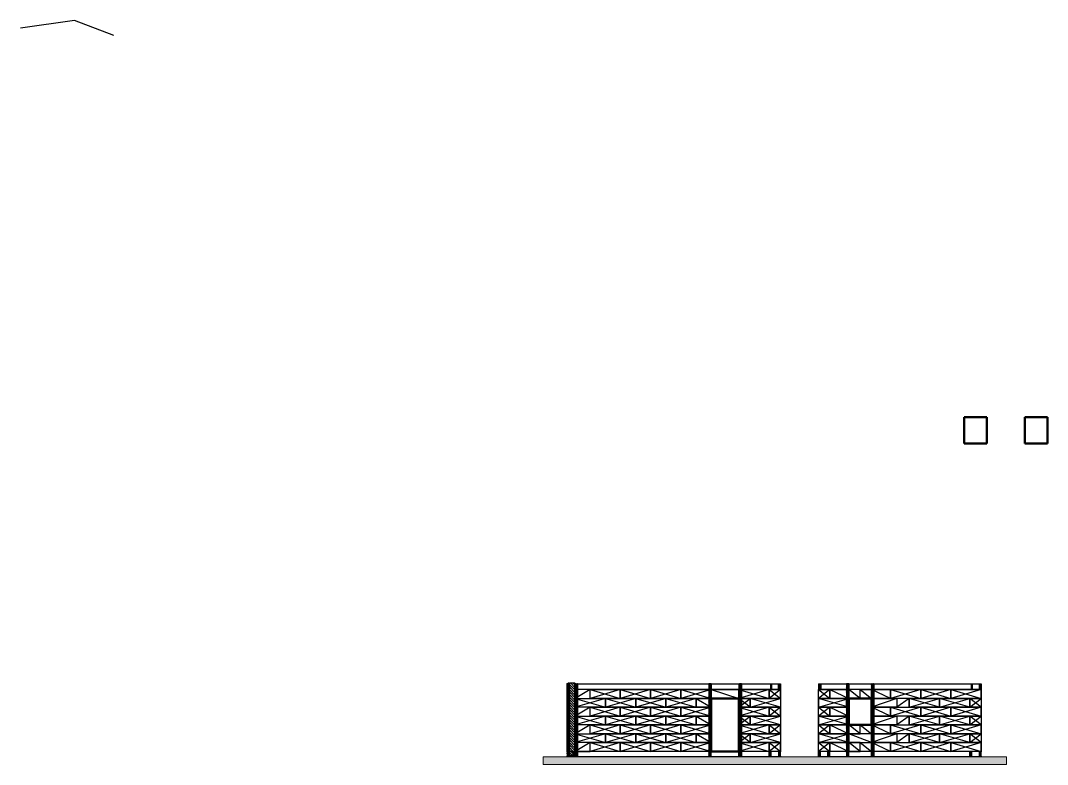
# Model space of a CAD drawing. Header units: millimetres. Extents: x -2139 to 106248, y 9575 to 78000.
# Drawn here: x -2139 to 38542, y 48526 to 78000 of the extents above; entities that cross this region are included whole.
import ezdxf

# ---------------------------------------------------------------- set-up
doc = ezdxf.new("R2010")
doc.units = ezdxf.units.MM
for name, color, linetype, lineweight, true_color in [('Fondations ... Decaissement', 8, 'Continuous', 0, 0x808080), ('Fondations ... Pouzzolane', 9, 'Continuous', 25, 0xc0c0c0), ('Lisse_basse ... Madrier', 1, 'Continuous', 25, 0xff0000), ('Lisse_haute ... Madrier', 1, 'Continuous', 25, 0xff0000), ('Menuiseries', 136, 'Continuous', 50, 0x008080), ('Menuiseries ... Précadres', 136, 'Continuous', 25, 0x008080), ('Mur paille ... Impaire120mm', 30, 'Continuous', 25, 0xff7f00), ('Mur paille ... Paire120mm', 40, 'Continuous', 25, 0xffaa00), ('Ossature_Bois ... 145x45', 1, 'Continuous', 25, 0xff0000), ('Ossature_Bois ... Ardoise', 178, 'Continuous', 25, 0x000000), ('Ossature_Bois ... Bardage', 20, 'Continuous', 25, 0xff5500), ('Ossature_Bois ... Isoroof 22', 30, 'Continuous', 25, 0xff7f00), ('Ossature_Bois ... Larmier', 3, 'Continuous', 25, 0x00ff00), ('Ossature_Bois ... Montant 220x45', 16, 'Continuous', 25, 0x850e0e), ('Ossature_Bois ... Pavaplan 8', 178, 'Continuous', 25, 0x000000), ('Ossature_Bois ... Tasseaux', 44, 'Continuous', 25, 0xab7b00)]:
    doc.layers.add(name, color=color, linetype=linetype, lineweight=lineweight, true_color=true_color)
doc.styles.add('QCADDimTextStyle', font='txt')
doc.dimstyles.new('QCADDimStyle', dxfattribs={"dimtxt": 100, "dimasz": 10, "dimexe": 5, "dimexo": 10, "dimgap": 5, "dimtad": 1, "dimtoh": 1, "dimdec": 4, "dimzin": 0, "dimdsep": 46, "dimtxsty": 'QCADDimTextStyle', "dimcen": 0.09, "dimadec": 0, "dimazin": 0, "dimtfac": 1, "dimtdec": 4, "dimtofl": 0, "dimtmove": 0, "dimatfit": 3, "dimfxl": 1, "dimtolj": 1, "dimtzin": 0, "dimarcsym": 0})

# ---------------------------------------------------------------- blocks, each defined once
blk = doc.blocks.new('Madrier200x75Profil')
at = {"layer": 'Lisse_basse ... Madrier'}
for p, q in [((0, -200), (0, 0)), ((0, 0), (75, -200)), ((75, 0), (0, -200)), ((0, 0), (75, 0)), ((75, -200), (0, -200)), ((75, -200), (75, 0))]:
    blk.add_line(p, q, dxfattribs=at)
blk = doc.blocks.new('Madrier200x50Profil')
at = {"layer": 'Lisse_basse ... Madrier'}
for p, q in [((0, 0), (0, 200)), ((0, 200), (50, 0)), ((50, 200), (0, 0)), ((0, 200), (50, 200)), ((50, 0), (0, 0)), ((50, 0), (50, 200))]:
    blk.add_line(p, q, dxfattribs=at)
blk = doc.blocks.new('PreCadreProfil')
at = {"layer": 'Menuiseries ... Précadres'}
h = blk.add_hatch(dxfattribs=at)
h.set_pattern_fill('JIS_WOOD', color=256, scale=20, style=0)
h.paths.add_polyline_path([(0, 0), (0, -2885), (45, -2885), (45, -2685), (95, -2685), (95, 0)], flags=0)
for p, q in [((0, 0), (0, -2885)), ((95, 0), (0, 0)), ((95, 0), (95, -2685)), ((45, -2685), (95, -2685)), ((45, -2685), (45, -2885)), ((0, -2885), (45, -2885))]:
    blk.add_line(p, q, dxfattribs=at)
blk = doc.blocks.new('LisseHauteMadrierCoupe')
at = {"layer": 'Lisse_haute ... Madrier'}
for p, q in [((0, 0), (45, 0)), ((0, 0), (0, -220)), ((0, 0), (45, -220)), ((45, 0), (0, -220)), ((45, 0), (45, -220)), ((0, -220), (45, -220))]:
    blk.add_line(p, q, dxfattribs=at)
blk = doc.blocks.new('Tasseau25x45')
at = {"layer": 'Ossature_Bois ... Tasseaux'}
for p, q in [((0, 25), (0, 0)), ((0, 25), (45, 25)), ((0, 25), (45, 0)), ((45, 25), (0, 0)), ((0, 0), (45, 0)), ((45, 25), (45, 0))]:
    blk.add_line(p, q, dxfattribs=at)
blk = doc.blocks.new('145x45')
at = {"layer": 'Ossature_Bois ... 145x45'}
for p, q in [((0, 0), (145, 0)), ((0, -45), (0, 0)), ((0, 0), (145, -45)), ((0, -45), (145, 0)), ((145, 0), (145, -45)), ((145, -45), (0, -45))]:
    blk.add_line(p, q, dxfattribs=at)
at = {"layer": 'Ossature_Bois ... Montant 220x45'}
blk.add_line((0, -45), (145, -45), dxfattribs=at)

msp = doc.modelspace()

# ---------------------------------------------------------------- hatches: boundary and pattern name
at = {"layer": 'Fondations ... Pouzzolane'}
h = msp.add_hatch(dxfattribs=at)
h.set_pattern_fill('GRAVEL', color=256, scale=10, style=0)
h.set_pattern_definition([(228.0128, (182.88, 254), (-2032.0017266, -2286.002809), [34.1721, -3383.05]), (184.9697, (160.02, 228.6), (3048.0049306, 253.9982075), [58.6405, -5805.4]), (132.5104, (101.6, 223.52), (2539.998152, -2794.0027292), [41.3482, -4093.47]), (267.2737, (2.54, 160.02), (253.998897, 5079.9983653), [53.4005, -5286.64]), (292.8337, (0, 106.68), (-1270.0036056, 3048.001733), [52.3634, -5183.98]), (357.2737, (20.32, 58.42), (-5079.9983653, 253.998897), [53.4005, -5286.64]), (37.6942, (73.66, 55.88), (-3302.0020861, -2539.9977357), [70.6194, -6991.31]), (72.2553, (129.54, 99.06), (1778.0035565, 5588.0016206), [66.672, -6600.53]), (121.4296, (149.86, 162.56), (-2032.0005235, 3301.996116), [53.5813, -5304.55]), (175.2364, (121.92, 208.28), (2793.997805, -253.997616), [61.1713, -2997.39]), (222.3974, (60.96, 213.36), (-3048.0000917, -2793.9963651), [79.1078, -7831.68]), (138.8141, (254, 157.48), (-1777.998867, 1523.997656), [27.0005, -2673.06]), (171.4692, (233.68, 175.26), (3301.9949596, -508.00128), [51.3682, -5085.46]), (225, (182.88, 182.88), (-5e-14, -253.99983), [35.9209, -323.289]), (203.1986, (165.1, 213.36), (1270.004283, 508.002227), [19.3441, -1915.06]), (291.8014, (147.32, 205.74), (-254.00018, 762.00049), [27.3566, -1340.48]), (30.9638, (157.48, 180.34), (761.999195, 508.000396), [44.432, -1436.63]), (161.5651, (195.58, 203.2), (508.00023, -253.99962), [32.1287, -771.09]), (16.3895, (0, 205.74), (2540.0014014, 761.998415), [45.0088, -4455.88]), (70.3462, (43.18, 218.44), (-1015.997169, -2793.996049), [37.7599, -3738.22]), (293.1986, (195.58, 254), (-508.002227, 1270.004283), [38.688, -1895.72]), (343.6105, (210.82, 218.44), (-2540.0014014, 761.998415), [45.0088, -4455.88]), (339.444, (0, 48.26), (-1270.001576, 507.999384), [43.4035, -2126.77]), (294.7751, (40.64, 33.02), (-1269.9970404, 2793.9987026), [36.3672, -3600.36]), (66.8014, (198.12, 0), (508.002227, 1270.004283), [38.688, -1895.72]), (17.354, (213.36, 35.56), (-3302.000178, -1015.9984676), [42.5783, -4215.24]), (69.444, (73.66, 0), (-507.999384, -1270.001576), [21.7018, -2148.48]), (101.3099, (182.88, 0), (-253.998746, 1015.996746), [12.9515, -1282.2]), (165.9638, (180.34, 12.7), (762.000535, -253.99956), [52.3634, -994.905]), (186.009, (129.54, 25.4), (2539.9962544, 253.9994069), [48.5267, -4804.14]), (303.6901, (157.48, 157.48), (-254.00009, 507.99951), [36.6324, -879.178]), (353.1572, (177.8, 127), (4318.0017857, -508.0022752), [63.9557, -6331.6]), (60.9454, (241.3, 119.38), (-1015.997637, -1777.995761), [26.1508, -2588.94]), (90, (254, 142.24), (-254, 254), [15.24, -238.76]), (120.2564, (124.46, 33.02), (1015.9978467, -1777.999103), [35.2867, -3493.39]), (48.0128, (106.68, 63.5), (2032.0017266, 2286.002809), [68.3443, -3348.88]), (0, (152.4, 114.3), (254, 254), [66.04, -187.96]), (325.3048, (218.44, 114.3), (-2539.995599, 1778.000169), [40.161, -3975.93]), (254.0546, (251.46, 91.44), (-254.000648, -1016.00242), [36.9829, -1812.17]), (207.646, (241.3, 55.88), (-4825.9983049, -2540.0015975), [60.2145, -5961.25]), (175.4261, (187.96, 27.94), (-3302.0007605, 253.9987711), [63.7029, -6306.58]), (175.4261, (187.96, 27.94), (-3302.0007605, 253.9987711), [63.7029, -6306.58])])
h.paths.add_polyline_path([(36920.1, 48825.9), (36920.1, 48525.9), (18570.1, 48525.9), (18570.1, 48825.9)], flags=0)
at = {"layer": 'Ossature_Bois ... Isoroof 22'}
h = msp.add_hatch(dxfattribs=at)
h.set_pattern_fill('HONEY', color=256, angle=180, style=0)
h.set_pattern_definition([(180, (0, 0), (-4.7625, -2.74963), [3.175, -6.35]), (300, (0, 0), (4.76249943, -2.74963099), [3.175, -6.35]), (240, (0, 0), (-5.7e-07, -5.49926099), [-6.35, 3.175])])
h.paths.add_polyline_path([(19602.1, 49040.9), (19580.1, 49024.2), (19580.1, 51740.9), (19602.1, 51740.9)], flags=0)
at = {"layer": 'Ossature_Bois ... Montant 220x45'}
h = msp.add_hatch(dxfattribs=at)
h.set_pattern_fill('JIS_WOOD', color=256, scale=100, angle=270, style=0)
h.paths.add_polyline_path([(19747.1, 48840.9), (19747.1, 49040.9), (19822.1, 49040.9), (19822.1, 51740.9), (19602.1, 51740.9), (19602.1, 48840.9)], flags=0)
at = {"layer": 'Ossature_Bois ... Pavaplan 8'}
msp.add_hatch(color=256, dxfattribs=at).paths.add_polyline_path([(19830.1, 48840.9), (19822.1, 48840.9), (19822.1, 51740.9), (19830.1, 51740.9)], flags=0)

# ---------------------------------------------------------------- linework, layer by layer
at = {"layer": 'Fondations ... Decaissement'}
for p, q in [((18570.1, 48525.9), (18570.1, 48825.9)), ((18570.1, 48825.9), (36920.1, 48825.9)), ((36920.1, 48825.9), (36920.1, 48525.9)), ((36920.1, 48525.9), (18570.1, 48525.9))]:
    msp.add_line(p, q, dxfattribs=at)
at = {"layer": 'Lisse_basse ... Madrier'}
for p, q in [((19602.1, 49040.9), (19527.1, 48840.9)), ((19602.1, 49040.9), (19527.1, 48983.9)), ((19527.1, 48840.9), (19527.1, 48983.9)), ((19602.1, 48840.9), (19527.1, 48840.9)), ((19543.7, 48996.6), (19602.1, 48840.9)), ((19602.1, 48840.9), (19602.1, 49040.9)), ((27970.1, 49040.9), (19602.1, 49040.9)), ((19602.1, 49040.9), (19602.1, 48840.9)), ((19602.1, 48840.9), (27970.1, 48840.9)), ((27520.1, 49040.9), (27520.1, 48840.9)), ((27970.1, 48840.9), (27970.1, 49040.9)), ((29470.1, 49040.9), (29470.1, 48840.9)), ((35920.1, 49040.9), (29470.1, 49040.9)), ((29470.1, 48840.9), (35920.1, 48840.9)), ((35470.1, 49040.9), (35470.1, 48840.9)), ((35920.1, 48840.9), (35920.1, 49040.9))]:
    msp.add_line(p, q, dxfattribs=at)
at = {"layer": 'Lisse_haute ... Madrier'}
for p, q in [((19830.1, 51725.9), (27970.1, 51725.9)), ((19830.1, 51725.9), (19830.1, 51505.9)), ((27970.1, 51725.9), (27970.1, 51505.9)), ((29470.1, 51725.9), (35920.1, 51725.9)), ((29470.1, 51725.9), (29470.1, 51505.9)), ((35920.1, 51725.9), (35920.1, 51505.9)), ((19830.1, 51505.9), (27970.1, 51505.9)), ((29470.1, 51505.9), (35920.1, 51505.9))]:
    msp.add_line(p, q, dxfattribs=at)
at = {"layer": 'Menuiseries'}
for p, q in [((36142, 62290), (35242, 62290)), ((35242, 62290), (35242, 61240)), ((36142, 61240), (36142, 62290)), ((38542, 62290), (37642, 62290)), ((37642, 62290), (37642, 61240)), ((38542, 61240), (38542, 62290)), ((35242, 61240), (36142, 61240)), ((37642, 61240), (38542, 61240)), ((25220.1, 51140.9), (26320.1, 51140.9)), ((25220.1, 49040.9), (25220.1, 51140.9)), ((26320.1, 51140.9), (26320.1, 49040.9)), ((30670.1, 51140.9), (31570.1, 51140.9)), ((30670.1, 50090.9), (30670.1, 51140.9)), ((31570.1, 51140.9), (31570.1, 50090.9)), ((31570.1, 50090.9), (30670.1, 50090.9)), ((26320.1, 49040.9), (25220.1, 49040.9))]:
    msp.add_line(p, q, dxfattribs=at)
at = {"layer": 'Mur paille ... Impaire120mm'}
for p, q in [((20420.1, 51490.9), (19830.1, 51490.9)), ((19830.1, 51490.9), (19830.1, 51140.9)), ((20420.1, 51490.9), (19830.1, 51140.9)), ((20420.1, 51140.9), (20420.1, 51490.9)), ((25220.1, 51490.9), (26320.1, 51490.9)), ((25220.1, 51140.9), (25220.1, 51490.9)), ((25220.1, 51490.9), (26320.1, 51140.9)), ((26320.1, 51490.9), (26320.1, 51140.9)), ((29920.1, 51490.9), (30670.1, 51490.9)), ((29920.1, 51140.9), (29920.1, 51490.9)), ((29920.1, 51490.9), (30670.1, 51140.9)), ((30670.1, 51490.9), (30670.1, 51140.9)), ((31120.1, 51490.9), (30670.1, 51490.9)), ((30670.1, 51490.9), (30670.1, 51140.9)), ((31120.1, 51140.9), (30670.1, 51490.9)), ((31120.1, 51490.9), (31570.1, 51490.9)), ((31120.1, 51140.9), (31120.1, 51490.9)), ((31120.1, 51490.9), (31570.1, 51140.9)), ((31120.1, 51140.9), (31120.1, 51490.9)), ((31570.1, 51140.9), (31570.1, 51490.9)), ((31570.1, 51490.9), (32320.1, 51490.9)), ((32320.1, 51140.9), (31570.1, 51490.9)), ((31570.1, 51490.9), (31570.1, 51140.9)), ((32320.1, 51490.9), (32320.1, 51140.9)), ((19830.1, 51140.9), (20420.1, 51140.9)), ((26320.1, 51140.9), (25220.1, 51140.9)), ((30670.1, 51140.9), (29920.1, 51140.9)), ((30670.1, 51140.9), (31120.1, 51140.9)), ((31570.1, 51140.9), (31120.1, 51140.9)), ((32320.1, 51140.9), (31570.1, 51140.9)), ((20420.1, 50790.9), (19830.1, 50790.9)), ((19830.1, 50790.9), (19830.1, 50440.9)), ((20420.1, 50790.9), (19830.1, 50440.9)), ((20420.1, 50440.9), (20420.1, 50790.9)), ((29920.1, 50790.9), (30670.1, 50790.9)), ((29920.1, 50440.9), (29920.1, 50790.9)), ((29920.1, 50790.9), (30670.1, 50440.9)), ((30670.1, 50790.9), (30670.1, 50440.9)), ((31570.1, 50440.9), (31570.1, 50790.9)), ((31570.1, 50790.9), (32320.1, 50790.9)), ((32320.1, 50440.9), (31570.1, 50790.9)), ((32320.1, 50790.9), (32320.1, 50440.9)), ((19830.1, 50440.9), (20420.1, 50440.9)), ((20420.1, 50090.9), (19830.1, 50090.9)), ((19830.1, 50090.9), (19830.1, 49740.9)), ((20420.1, 50090.9), (19830.1, 49740.9)), ((20420.1, 49740.9), (20420.1, 50090.9)), ((30670.1, 50440.9), (29920.1, 50440.9)), ((29920.1, 50090.9), (30670.1, 50090.9)), ((29920.1, 49740.9), (29920.1, 50090.9)), ((29920.1, 50090.9), (30670.1, 49740.9)), ((30670.1, 50090.9), (30670.1, 49740.9)), ((31120.1, 50090.9), (30670.1, 50090.9)), ((30670.1, 50090.9), (30670.1, 49740.9)), ((31120.1, 49740.9), (30670.1, 50090.9)), ((31120.1, 50090.9), (31570.1, 50090.9)), ((31120.1, 49740.9), (31120.1, 50090.9)), ((31120.1, 50090.9), (31570.1, 49740.9)), ((31120.1, 49740.9), (31120.1, 50090.9)), ((32320.1, 50440.9), (31570.1, 50440.9)), ((31570.1, 49740.9), (31570.1, 50090.9)), ((31570.1, 50090.9), (32320.1, 50090.9)), ((32320.1, 49740.9), (31570.1, 50090.9)), ((31570.1, 50090.9), (31570.1, 49740.9)), ((32320.1, 50090.9), (32320.1, 49740.9)), ((19830.1, 49740.9), (20420.1, 49740.9)), ((30670.1, 49740.9), (29920.1, 49740.9)), ((30670.1, 49740.9), (31120.1, 49740.9)), ((31570.1, 49740.9), (31120.1, 49740.9)), ((32320.1, 49740.9), (31570.1, 49740.9)), ((20420.1, 49390.9), (19830.1, 49390.9)), ((19830.1, 49390.9), (19830.1, 49040.9)), ((20420.1, 49390.9), (19830.1, 49040.9)), ((20420.1, 49040.9), (20420.1, 49390.9)), ((29920.1, 49390.9), (30670.1, 49390.9)), ((29920.1, 49040.9), (29920.1, 49390.9)), ((29920.1, 49390.9), (30670.1, 49040.9)), ((30670.1, 49390.9), (30670.1, 49040.9)), ((31120.1, 49390.9), (30670.1, 49390.9)), ((30670.1, 49390.9), (30670.1, 49040.9)), ((31120.1, 49040.9), (30670.1, 49390.9)), ((31120.1, 49390.9), (31570.1, 49390.9)), ((31120.1, 49040.9), (31120.1, 49390.9)), ((31120.1, 49390.9), (31570.1, 49040.9)), ((31120.1, 49040.9), (31120.1, 49390.9)), ((31570.1, 49390.9), (32320.1, 49390.9)), ((32320.1, 49040.9), (31570.1, 49390.9)), ((31570.1, 49040.9), (31570.1, 49390.9)), ((31570.1, 49390.9), (31570.1, 49040.9)), ((32320.1, 49390.9), (32320.1, 49040.9)), ((19830.1, 49040.9), (20420.1, 49040.9)), ((30670.1, 49040.9), (29920.1, 49040.9)), ((30670.1, 49040.9), (31120.1, 49040.9)), ((31570.1, 49040.9), (31120.1, 49040.9)), ((32320.1, 49040.9), (31570.1, 49040.9))]:
    msp.add_line(p, q, dxfattribs=at)
for points in [[(20420.1, 51490.9), (21620.1, 51490.9), (21620.1, 51140.9), (20420.1, 51140.9), (20420.1, 51490.9), (21620.1, 51140.9), (21620.1, 51490.9), (20420.1, 51140.9)], [(21620.1, 51490.9), (22820.1, 51490.9), (22820.1, 51140.9), (21620.1, 51140.9), (21620.1, 51490.9), (22820.1, 51140.9), (22820.1, 51490.9), (21620.1, 51140.9)], [(22820.1, 51490.9), (24020.1, 51490.9), (24020.1, 51140.9), (22820.1, 51140.9), (22820.1, 51490.9), (24020.1, 51140.9), (24020.1, 51490.9), (22820.1, 51140.9)], [(24020.1, 51490.9), (25220.1, 51490.9), (25220.1, 51140.9), (24020.1, 51140.9), (24020.1, 51490.9), (25220.1, 51140.9), (25220.1, 51490.9), (24020.1, 51140.9)], [(26320.1, 51490.9), (27520.1, 51490.9), (27520.1, 51140.9), (26320.1, 51140.9), (26320.1, 51490.9), (27520.1, 51140.9), (27520.1, 51490.9), (26320.1, 51140.9)], [(27520.1, 51490.9), (27970.1, 51490.9), (27970.1, 51140.9), (27520.1, 51140.9), (27520.1, 51490.9), (27970.1, 51140.9), (27970.1, 51490.9), (27520.1, 51140.9)], [(29470.1, 51490.9), (29920.1, 51490.9), (29920.1, 51140.9), (29470.1, 51140.9), (29470.1, 51490.9), (29920.1, 51140.9), (29920.1, 51490.9), (29470.1, 51140.9)], [(32320.1, 51490.9), (33520.1, 51490.9), (33520.1, 51140.9), (32320.1, 51140.9), (32320.1, 51490.9), (33520.1, 51140.9), (33520.1, 51490.9), (32320.1, 51140.9)], [(33520.1, 51490.9), (34720.1, 51490.9), (34720.1, 51140.9), (33520.1, 51140.9), (33520.1, 51490.9), (34720.1, 51140.9), (34720.1, 51490.9), (33520.1, 51140.9)], [(34720.1, 51490.9), (35920.1, 51490.9), (35920.1, 51140.9), (34720.1, 51140.9), (34720.1, 51490.9), (35920.1, 51140.9), (35920.1, 51490.9), (34720.1, 51140.9)], [(20420.1, 50790.9), (21620.1, 50790.9), (21620.1, 50440.9), (20420.1, 50440.9), (20420.1, 50790.9), (21620.1, 50440.9), (21620.1, 50790.9), (20420.1, 50440.9)], [(21620.1, 50790.9), (22820.1, 50790.9), (22820.1, 50440.9), (21620.1, 50440.9), (21620.1, 50790.9), (22820.1, 50440.9), (22820.1, 50790.9), (21620.1, 50440.9)], [(22820.1, 50790.9), (24020.1, 50790.9), (24020.1, 50440.9), (22820.1, 50440.9), (22820.1, 50790.9), (24020.1, 50440.9), (24020.1, 50790.9), (22820.1, 50440.9)], [(24020.1, 50790.9), (25220.1, 50790.9), (25220.1, 50440.9), (24020.1, 50440.9), (24020.1, 50790.9), (25220.1, 50440.9), (25220.1, 50790.9), (24020.1, 50440.9)], [(26320.1, 50790.9), (27520.1, 50790.9), (27520.1, 50440.9), (26320.1, 50440.9), (26320.1, 50790.9), (27520.1, 50440.9), (27520.1, 50790.9), (26320.1, 50440.9)], [(27520.1, 50790.9), (27970.1, 50790.9), (27970.1, 50440.9), (27520.1, 50440.9), (27520.1, 50790.9), (27970.1, 50440.9), (27970.1, 50790.9), (27520.1, 50440.9)], [(29470.1, 50790.9), (29920.1, 50790.9), (29920.1, 50440.9), (29470.1, 50440.9), (29470.1, 50790.9), (29920.1, 50440.9), (29920.1, 50790.9), (29470.1, 50440.9)], [(32320.1, 50790.9), (33520.1, 50790.9), (33520.1, 50440.9), (32320.1, 50440.9), (32320.1, 50790.9), (33520.1, 50440.9), (33520.1, 50790.9), (32320.1, 50440.9)], [(33520.1, 50790.9), (34720.1, 50790.9), (34720.1, 50440.9), (33520.1, 50440.9), (33520.1, 50790.9), (34720.1, 50440.9), (34720.1, 50790.9), (33520.1, 50440.9)], [(34720.1, 50790.9), (35920.1, 50790.9), (35920.1, 50440.9), (34720.1, 50440.9), (34720.1, 50790.9), (35920.1, 50440.9), (35920.1, 50790.9), (34720.1, 50440.9)], [(20420.1, 50090.9), (21620.1, 50090.9), (21620.1, 49740.9), (20420.1, 49740.9), (20420.1, 50090.9), (21620.1, 49740.9), (21620.1, 50090.9), (20420.1, 49740.9)], [(21620.1, 50090.9), (22820.1, 50090.9), (22820.1, 49740.9), (21620.1, 49740.9), (21620.1, 50090.9), (22820.1, 49740.9), (22820.1, 50090.9), (21620.1, 49740.9)], [(22820.1, 50090.9), (24020.1, 50090.9), (24020.1, 49740.9), (22820.1, 49740.9), (22820.1, 50090.9), (24020.1, 49740.9), (24020.1, 50090.9), (22820.1, 49740.9)], [(24020.1, 50090.9), (25220.1, 50090.9), (25220.1, 49740.9), (24020.1, 49740.9), (24020.1, 50090.9), (25220.1, 49740.9), (25220.1, 50090.9), (24020.1, 49740.9)], [(26320.1, 50090.9), (27520.1, 50090.9), (27520.1, 49740.9), (26320.1, 49740.9), (26320.1, 50090.9), (27520.1, 49740.9), (27520.1, 50090.9), (26320.1, 49740.9)], [(27520.1, 50090.9), (27970.1, 50090.9), (27970.1, 49740.9), (27520.1, 49740.9), (27520.1, 50090.9), (27970.1, 49740.9), (27970.1, 50090.9), (27520.1, 49740.9)], [(29470.1, 50090.9), (29920.1, 50090.9), (29920.1, 49740.9), (29470.1, 49740.9), (29470.1, 50090.9), (29920.1, 49740.9), (29920.1, 50090.9), (29470.1, 49740.9)], [(32320.1, 50090.9), (33520.1, 50090.9), (33520.1, 49740.9), (32320.1, 49740.9), (32320.1, 50090.9), (33520.1, 49740.9), (33520.1, 50090.9), (32320.1, 49740.9)], [(33520.1, 50090.9), (34720.1, 50090.9), (34720.1, 49740.9), (33520.1, 49740.9), (33520.1, 50090.9), (34720.1, 49740.9), (34720.1, 50090.9), (33520.1, 49740.9)], [(34720.1, 50090.9), (35920.1, 50090.9), (35920.1, 49740.9), (34720.1, 49740.9), (34720.1, 50090.9), (35920.1, 49740.9), (35920.1, 50090.9), (34720.1, 49740.9)], [(20420.1, 49390.9), (21620.1, 49390.9), (21620.1, 49040.9), (20420.1, 49040.9), (20420.1, 49390.9), (21620.1, 49040.9), (21620.1, 49390.9), (20420.1, 49040.9)], [(21620.1, 49390.9), (22820.1, 49390.9), (22820.1, 49040.9), (21620.1, 49040.9), (21620.1, 49390.9), (22820.1, 49040.9), (22820.1, 49390.9), (21620.1, 49040.9)], [(22820.1, 49390.9), (24020.1, 49390.9), (24020.1, 49040.9), (22820.1, 49040.9), (22820.1, 49390.9), (24020.1, 49040.9), (24020.1, 49390.9), (22820.1, 49040.9)], [(24020.1, 49390.9), (25220.1, 49390.9), (25220.1, 49040.9), (24020.1, 49040.9), (24020.1, 49390.9), (25220.1, 49040.9), (25220.1, 49390.9), (24020.1, 49040.9)], [(26320.1, 49390.9), (27520.1, 49390.9), (27520.1, 49040.9), (26320.1, 49040.9), (26320.1, 49390.9), (27520.1, 49040.9), (27520.1, 49390.9), (26320.1, 49040.9)], [(27520.1, 49390.9), (27970.1, 49390.9), (27970.1, 49040.9), (27520.1, 49040.9), (27520.1, 49390.9), (27970.1, 49040.9), (27970.1, 49390.9), (27520.1, 49040.9)], [(29470.1, 49390.9), (29920.1, 49390.9), (29920.1, 49040.9), (29470.1, 49040.9), (29470.1, 49390.9), (29920.1, 49040.9), (29920.1, 49390.9), (29470.1, 49040.9)], [(32320.1, 49390.9), (33520.1, 49390.9), (33520.1, 49040.9), (32320.1, 49040.9), (32320.1, 49390.9), (33520.1, 49040.9), (33520.1, 49390.9), (32320.1, 49040.9)], [(33520.1, 49390.9), (34720.1, 49390.9), (34720.1, 49040.9), (33520.1, 49040.9), (33520.1, 49390.9), (34720.1, 49040.9), (34720.1, 49390.9), (33520.1, 49040.9)], [(34720.1, 49390.9), (35920.1, 49390.9), (35920.1, 49040.9), (34720.1, 49040.9), (34720.1, 49390.9), (35920.1, 49040.9), (35920.1, 49390.9), (34720.1, 49040.9)]]:
    msp.add_lwpolyline(points, dxfattribs=at)
at = {"layer": 'Mur paille ... Paire120mm'}
for p, q in [((24630.1, 51140.9), (25220.1, 51140.9)), ((24630.1, 50790.9), (24630.1, 51140.9)), ((24630.1, 51140.9), (25220.1, 50790.9)), ((25220.1, 51140.9), (25220.1, 50790.9)), ((29470.1, 51140.9), (30570.1, 51140.9)), ((29470.1, 50790.9), (29470.1, 51140.9)), ((30570.1, 51140.9), (30570.1, 50790.9)), ((31570.1, 51140.9), (30670.1, 51140.9)), ((31570.1, 50790.9), (31570.1, 51140.9)), ((31570.1, 51140.9), (32570.1, 51140.9)), ((32570.1, 51140.9), (31570.1, 50790.9)), ((33070.1, 51140.9), (32570.1, 51140.9)), ((32570.1, 51140.9), (32570.1, 50790.9)), ((33070.1, 51140.9), (32570.1, 50790.9)), ((33070.1, 50790.9), (33070.1, 51140.9)), ((25220.1, 50790.9), (24630.1, 50790.9)), ((30570.1, 50790.9), (29470.1, 50790.9)), ((32570.1, 50790.9), (31570.1, 50790.9)), ((32570.1, 50790.9), (33070.1, 50790.9)), ((24630.1, 50440.9), (25220.1, 50440.9)), ((24630.1, 50090.9), (24630.1, 50440.9)), ((24630.1, 50440.9), (25220.1, 50090.9)), ((25220.1, 50090.9), (24630.1, 50090.9)), ((25220.1, 50440.9), (25220.1, 50090.9)), ((29470.1, 50440.9), (30570.1, 50440.9)), ((29470.1, 50090.9), (29470.1, 50440.9)), ((30570.1, 50090.9), (29470.1, 50090.9)), ((30570.1, 50440.9), (30570.1, 50090.9)), ((31570.1, 50090.9), (31570.1, 50440.9)), ((31570.1, 50440.9), (32570.1, 50440.9)), ((32570.1, 50440.9), (31570.1, 50090.9)), ((32570.1, 50090.9), (31570.1, 50090.9)), ((33070.1, 50440.9), (32570.1, 50440.9)), ((32570.1, 50440.9), (32570.1, 50090.9)), ((33070.1, 50440.9), (32570.1, 50090.9)), ((32570.1, 50090.9), (33070.1, 50090.9)), ((33070.1, 50090.9), (33070.1, 50440.9)), ((24630.1, 49740.9), (25220.1, 49740.9)), ((24630.1, 49390.9), (24630.1, 49740.9)), ((24630.1, 49740.9), (25220.1, 49390.9)), ((25220.1, 49740.9), (25220.1, 49390.9)), ((31570.1, 49740.9), (30670.1, 49740.9)), ((30670.1, 49740.9), (30670.1, 49390.9)), ((31570.1, 49390.9), (30670.1, 49740.9)), ((31570.1, 49390.9), (31570.1, 49740.9)), ((31570.1, 49740.9), (32570.1, 49740.9)), ((32570.1, 49740.9), (31570.1, 49390.9)), ((33070.1, 49740.9), (32570.1, 49740.9)), ((32570.1, 49740.9), (32570.1, 49390.9)), ((33070.1, 49740.9), (32570.1, 49390.9)), ((33070.1, 49390.9), (33070.1, 49740.9)), ((25220.1, 49390.9), (24630.1, 49390.9)), ((30670.1, 49390.9), (31570.1, 49390.9)), ((32570.1, 49390.9), (31570.1, 49390.9)), ((32570.1, 49390.9), (33070.1, 49390.9))]:
    msp.add_line(p, q, dxfattribs=at)
for points in [[(19830.1, 51140.9), (21030.1, 51140.9), (21030.1, 50790.9), (19830.1, 50790.9), (19830.1, 51140.9), (21030.1, 50790.9), (21030.1, 51140.9), (19830.1, 50790.9)], [(21030.1, 51140.9), (22230.1, 51140.9), (22230.1, 50790.9), (21030.1, 50790.9), (21030.1, 51140.9), (22230.1, 50790.9), (22230.1, 51140.9), (21030.1, 50790.9)], [(22230.1, 51140.9), (23430.1, 51140.9), (23430.1, 50790.9), (22230.1, 50790.9), (22230.1, 51140.9), (23430.1, 50790.9), (23430.1, 51140.9), (22230.1, 50790.9)], [(23430.1, 51140.9), (24630.1, 51140.9), (24630.1, 50790.9), (23430.1, 50790.9), (23430.1, 51140.9), (24630.1, 50790.9), (24630.1, 51140.9), (23430.1, 50790.9)], [(26770.1, 50790.9), (26320.1, 50790.9), (26320.1, 51140.9), (26770.1, 51140.9), (26770.1, 50790.9), (26320.1, 51140.9), (26320.1, 50790.9), (26770.1, 51140.9)], [(27970.1, 50790.9), (26770.1, 50790.9), (26770.1, 51140.9), (27970.1, 51140.9), (27970.1, 50790.9), (26770.1, 51140.9), (26770.1, 50790.9), (27970.1, 51140.9)], [(30670.1, 50790.9), (29470.1, 50790.9), (29470.1, 51140.9), (30670.1, 51140.9), (30670.1, 50790.9), (29470.1, 51140.9), (29470.1, 50790.9), (30670.1, 51140.9)], [(34270.1, 50790.9), (33070.1, 50790.9), (33070.1, 51140.9), (34270.1, 51140.9), (34270.1, 50790.9), (33070.1, 51140.9), (33070.1, 50790.9), (34270.1, 51140.9)], [(35470.1, 50790.9), (34270.1, 50790.9), (34270.1, 51140.9), (35470.1, 51140.9), (35470.1, 50790.9), (34270.1, 51140.9), (34270.1, 50790.9), (35470.1, 51140.9)], [(35920.1, 50790.9), (35470.1, 50790.9), (35470.1, 51140.9), (35920.1, 51140.9), (35920.1, 50790.9), (35470.1, 51140.9), (35470.1, 50790.9), (35920.1, 51140.9)], [(19830.1, 50440.9), (21030.1, 50440.9), (21030.1, 50090.9), (19830.1, 50090.9), (19830.1, 50440.9), (21030.1, 50090.9), (21030.1, 50440.9), (19830.1, 50090.9)], [(21030.1, 50440.9), (22230.1, 50440.9), (22230.1, 50090.9), (21030.1, 50090.9), (21030.1, 50440.9), (22230.1, 50090.9), (22230.1, 50440.9), (21030.1, 50090.9)], [(22230.1, 50440.9), (23430.1, 50440.9), (23430.1, 50090.9), (22230.1, 50090.9), (22230.1, 50440.9), (23430.1, 50090.9), (23430.1, 50440.9), (22230.1, 50090.9)], [(23430.1, 50440.9), (24630.1, 50440.9), (24630.1, 50090.9), (23430.1, 50090.9), (23430.1, 50440.9), (24630.1, 50090.9), (24630.1, 50440.9), (23430.1, 50090.9)], [(26770.1, 50090.9), (26320.1, 50090.9), (26320.1, 50440.9), (26770.1, 50440.9), (26770.1, 50090.9), (26320.1, 50440.9), (26320.1, 50090.9), (26770.1, 50440.9)], [(27970.1, 50090.9), (26770.1, 50090.9), (26770.1, 50440.9), (27970.1, 50440.9), (27970.1, 50090.9), (26770.1, 50440.9), (26770.1, 50090.9), (27970.1, 50440.9)], [(30670.1, 50090.9), (29470.1, 50090.9), (29470.1, 50440.9), (30670.1, 50440.9), (30670.1, 50090.9), (29470.1, 50440.9), (29470.1, 50090.9), (30670.1, 50440.9)], [(34270.1, 50090.9), (33070.1, 50090.9), (33070.1, 50440.9), (34270.1, 50440.9), (34270.1, 50090.9), (33070.1, 50440.9), (33070.1, 50090.9), (34270.1, 50440.9)], [(35470.1, 50090.9), (34270.1, 50090.9), (34270.1, 50440.9), (35470.1, 50440.9), (35470.1, 50090.9), (34270.1, 50440.9), (34270.1, 50090.9), (35470.1, 50440.9)], [(35920.1, 50090.9), (35470.1, 50090.9), (35470.1, 50440.9), (35920.1, 50440.9), (35920.1, 50090.9), (35470.1, 50440.9), (35470.1, 50090.9), (35920.1, 50440.9)], [(19830.1, 49740.9), (21030.1, 49740.9), (21030.1, 49390.9), (19830.1, 49390.9), (19830.1, 49740.9), (21030.1, 49390.9), (21030.1, 49740.9), (19830.1, 49390.9)], [(21030.1, 49740.9), (22230.1, 49740.9), (22230.1, 49390.9), (21030.1, 49390.9), (21030.1, 49740.9), (22230.1, 49390.9), (22230.1, 49740.9), (21030.1, 49390.9)], [(22230.1, 49740.9), (23430.1, 49740.9), (23430.1, 49390.9), (22230.1, 49390.9), (22230.1, 49740.9), (23430.1, 49390.9), (23430.1, 49740.9), (22230.1, 49390.9)], [(23430.1, 49740.9), (24630.1, 49740.9), (24630.1, 49390.9), (23430.1, 49390.9), (23430.1, 49740.9), (24630.1, 49390.9), (24630.1, 49740.9), (23430.1, 49390.9)], [(26770.1, 49390.9), (26320.1, 49390.9), (26320.1, 49740.9), (26770.1, 49740.9), (26770.1, 49390.9), (26320.1, 49740.9), (26320.1, 49390.9), (26770.1, 49740.9)], [(27970.1, 49390.9), (26770.1, 49390.9), (26770.1, 49740.9), (27970.1, 49740.9), (27970.1, 49390.9), (26770.1, 49740.9), (26770.1, 49390.9), (27970.1, 49740.9)], [(30670.1, 49390.9), (29470.1, 49390.9), (29470.1, 49740.9), (30670.1, 49740.9), (30670.1, 49390.9), (29470.1, 49740.9), (29470.1, 49390.9), (30670.1, 49740.9)], [(34270.1, 49390.9), (33070.1, 49390.9), (33070.1, 49740.9), (34270.1, 49740.9), (34270.1, 49390.9), (33070.1, 49740.9), (33070.1, 49390.9), (34270.1, 49740.9)], [(35470.1, 49390.9), (34270.1, 49390.9), (34270.1, 49740.9), (35470.1, 49740.9), (35470.1, 49390.9), (34270.1, 49740.9), (34270.1, 49390.9), (35470.1, 49740.9)], [(35920.1, 49390.9), (35470.1, 49390.9), (35470.1, 49740.9), (35920.1, 49740.9), (35920.1, 49390.9), (35470.1, 49740.9), (35470.1, 49390.9), (35920.1, 49740.9)]]:
    msp.add_lwpolyline(points, dxfattribs=at)
at = {"layer": 'Ossature_Bois ... Ardoise'}
for p, q in [((19524.1, 48967.4), (19501.4, 48841.4)), ((19504.3, 48840.9), (19501.4, 48841.4)), ((19527.1, 48966.9), (19504.3, 48840.9)), ((19524.1, 48967.4), (19527.1, 48966.9))]:
    msp.add_line(p, q, dxfattribs=at)
at = {"layer": 'Ossature_Bois ... Bardage'}
for p, q in [((19508.1, 51720.3), (19530.1, 51740.9)), ((19508.1, 51720.3), (19508.1, 49009.4)), ((19530.1, 49030.1), (19530.1, 51740.9)), ((19508.1, 49009.4), (19530.1, 49024.2))]:
    msp.add_line(p, q, dxfattribs=at)
at = {"layer": 'Ossature_Bois ... Isoroof 22'}
for p, q in [((19580.1, 49024.2), (19580.1, 51740.9)), ((19580.1, 51740.9), (19602.1, 51740.9)), ((19602.1, 51740.9), (19602.1, 49040.9)), ((19602.1, 49040.9), (19580.1, 49024.2))]:
    msp.add_line(p, q, dxfattribs=at)
at = {"layer": 'Ossature_Bois ... Larmier'}
for p, q in [((19602.1, 49040.9), (19512.1, 48972.5)), ((19512.1, 48946), (19512.1, 48972.5)), ((19512.1, 48946), (19519.3, 48956.2)), ((19602.1, 49059.5), (19602.1, 49040.9))]:
    msp.add_line(p, q, dxfattribs=at)
at = {"layer": 'Ossature_Bois ... Montant 220x45'}
for p, q in [((19822.1, 51740.9), (19602.1, 51740.9)), ((19602.1, 51740.9), (19602.1, 48840.9)), ((19822.1, 49040.9), (19822.1, 51740.9)), ((19747.1, 48840.9), (19747.1, 49040.9)), ((19747.1, 49040.9), (19822.1, 49040.9))]:
    msp.add_line(p, q, dxfattribs=at)
at = {"layer": 'Ossature_Bois ... Pavaplan 8'}
for p, q in [((19822.1, 48840.9), (19822.1, 51740.9)), ((19822.1, 51740.9), (19830.1, 51740.9)), ((19830.1, 51740.9), (19830.1, 48840.9)), ((19830.1, 48840.9), (19822.1, 48840.9))]:
    msp.add_line(p, q, dxfattribs=at)
at = {"layer": 'Ossature_Bois ... Tasseaux'}
for p, q in [((19580.1, 51740.9), (19555.1, 51740.9)), ((19555.1, 51740.9), (19555.1, 49024.2)), ((19580.1, 49024.2), (19580.1, 51740.9)), ((19580.1, 49024.2), (19555.1, 49024.2))]:
    msp.add_line(p, q, dxfattribs=at)

# ---------------------------------------------------------------- block references
at = {"layer": 'Lisse_basse ... Madrier', "yscale": -1, "rotation": 180}
msp.add_blockref('Madrier200x75Profil', (19822.1, 49040.9), dxfattribs=at)
at = {"layer": 'Lisse_basse ... Madrier'}
for name, p in [('Madrier200x50Profil', (19830.1, 48840.9)), ('Madrier200x50Profil', (25170.1, 48840.9)), ('Madrier200x50Profil', (26320.1, 48840.9)), ('Madrier200x75Profil', (27520.1, 49040.9)), ('Madrier200x75Profil', (27895.1, 49040.9)), ('Madrier200x75Profil', (29470.1, 49040.9)), ('Madrier200x75Profil', (29845.1, 49040.9)), ('Madrier200x50Profil', (30620.1, 48840.9)), ('Madrier200x50Profil', (31570.1, 48840.9)), ('Madrier200x75Profil', (35470.1, 49040.9)), ('Madrier200x75Profil', (35845.1, 49040.9))]:
    msp.add_blockref(name, p, dxfattribs=at)
at = {"layer": 'Lisse_haute ... Madrier'}
for p in [(27565.1, 51725.9), (27880.1, 51725.9), (27925.1, 51725.9), (29470.1, 51725.9), (29515.1, 51725.9), (35515.1, 51725.9), (35830.1, 51725.9), (35875.1, 51725.9)]:
    msp.add_blockref('LisseHauteMadrierCoupe', p, dxfattribs=at)
at = {"layer": 'Menuiseries ... Précadres', "yscale": -1, "rotation": 180}
for p in [(19925.1, 51725.9), (26415.1, 51725.9), (31665.1, 51725.9)]:
    msp.add_blockref('PreCadreProfil', p, dxfattribs=at)
at = {"layer": 'Menuiseries ... Précadres'}
for p in [(25125.1, 51725.9), (30575.1, 51725.9)]:
    msp.add_blockref('PreCadreProfil', p, dxfattribs=at)
at = {"layer": 'Ossature_Bois ... 145x45'}
msp.add_blockref('145x45', (19602.1, 48885.9), dxfattribs=at)
at = {"layer": 'Ossature_Bois ... Tasseaux', "rotation": 90}
for p in [(19555.1, 51440.9), (19555.1, 50840.9), (19555.1, 50240.9), (19555.1, 49640.9), (19555.1, 49040.9)]:
    msp.add_blockref('Tasseau25x45', p, dxfattribs=at)

# ---------------------------------------------------------------- leaders
at = {"layer": 'Fondations ... Decaissement'}
msp.add_leader([(1555.8, 77412.7), (0, 78000), (-2138.9, 77701)], dimstyle='QCADDimStyle', dxfattribs=at)

doc.saveas('drawing.dxf')
